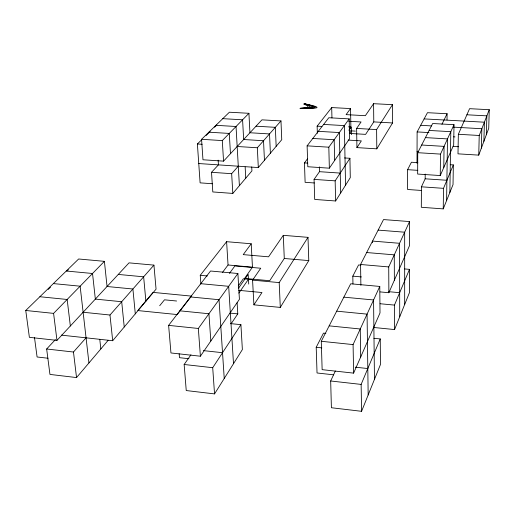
<?xml version="1.0" encoding="UTF-8"?>
<svg xmlns="http://www.w3.org/2000/svg" width="515" height="515" viewBox="0 0 515 515"><rect width="100%" height="100%" fill="white"/><g stroke="black" fill="none" stroke-linecap="round" stroke-linejoin="round"><path stroke-width="0.77" d="M417.852 162.643L411.434 162.231L407.603 169.673L407.59 189.488L421.618 190.473M404.674 268.939L409.477 269.358L409.438 292.668L394.554 329.561L373.999 327.508M360.886 285.329L360.564 264.485L383.533 219.57L409.547 221.566L409.509 245.661L388.877 292.72L380.102 291.908M417.002 163.294L417.124 131.911L427.469 112.688L447.097 113.731L447.014 119.976M417.742 152.691L417.652 174.051L440.254 175.551L453.676 144.94L454.005 124.694L432.664 123.51L417.742 152.691L440.512 154.101L454.005 124.694M425.203 174.089L425.171 178.808L421.431 186.816L421.315 207.275L443.235 208.884L453.026 184.628L453.348 164.916L450.232 164.716M440.254 175.551L440.512 154.101M443.235 208.884L443.505 188.342L453.348 164.916M443.782 167.504L444.059 146.369L421.663 145.024M446.608 200.528L447.49 138.902L425.454 137.608M449.872 192.449L450.799 131.679L429.124 130.443M458.35 134.28L457.996 153.843L478.744 155.124L488.729 128.325L489.25 109.701L469.577 108.678L458.35 134.28L479.233 135.484L489.25 109.701M478.744 155.124L479.233 135.484M481.358 148.108L481.853 128.737L453.445 127.141M483.888 141.316L484.396 122.197L424.128 118.901M486.347 134.724L486.862 115.856L466.899 114.787M335.342 371L330.675 380.984L331.402 407.738L361.575 411.311L380.476 364.459L380.25 338.934L373.903 338.284M361.575 411.311L361.137 384.415L380.25 338.934M394.554 329.561L394.458 305.099L409.477 269.358M353.618 373.124L380.012 312.933L379.774 286.437L350.696 283.784L321.283 341.284L322.139 369.654L353.618 373.124L353.084 344.599L379.774 286.437M388.877 292.72L388.728 266.931L409.547 221.566M441.947 124.289L447.097 113.731M333.681 374.83L317.034 372.982L316.21 347.277L323.491 333.121L325.841 333.36M352.955 283.971L352.814 276.149L358.582 264.935L360.957 265.141M229.452 273.368L234.917 265.927L260.732 268.238L252.569 280.134L253.901 304.835L280.295 307.416L308.781 260.603L307.996 237.351L283.302 235.329L268.56 256.818L243.228 254.622L251.204 243.762L226.6 241.69L200.251 275.306L200.876 283.984M348.552 121.257L361.06 121.958L356.618 128.428L356.934 147.612L376.8 148.835L392.552 122.95L392.475 104.667L373.587 103.689L365.36 115.682L346.099 114.633L350.541 108.581L331.699 107.577L317.137 126.162L317.349 133.295M190.943 354.816L184.151 364.485L186.243 390.55L214.543 393.904L242.372 349.563L240.911 324.662L230.63 323.613M319.345 166.873L319.48 171.682L314.073 179.394L314.697 199.434L335.632 200.979L350.29 177.617L349.93 158.292L344.509 157.944M280.295 307.416L279.194 282.593L307.996 237.351M376.8 148.835L376.613 129.58L392.475 104.667M214.543 393.904L212.708 367.704L240.911 324.662M253.901 304.835L261.968 292.533L238.76 290.331M283.302 235.329L284.28 258.478L269.706 280.72L244.574 278.409L252.459 267.169L251.204 243.762M335.632 200.979L335.149 180.849L349.93 158.292M356.934 147.612L361.337 140.891L348.134 140.093M373.587 103.689L373.781 121.901L365.611 134.37L349.653 133.437M231.113 323.8L237.782 313.873L237.119 302.781M200.393 356.213L239.417 299.318L237.898 273.504L210.551 271.012L168.617 325.371L170.954 352.962L200.393 356.213L198.333 328.467L237.898 273.504M329.355 168.18L349.569 138.715L349.196 118.875L328.789 117.742L307.114 145.842L307.803 166.744L329.355 168.18L328.821 147.187L349.196 118.875M238.844 293.106L248.462 279.246M349.627 133.494L351.436 130.887M238.548 288.155L248.191 274.392L248.726 284.087M349.099 130.34L351.372 127.102L351.507 134.66M349.112 129.477L350.876 126.96L350.541 108.581M238.303 285.915L243.325 278.776L253.605 279.722M222.493 272.409L228.048 264.987L226.6 241.69M314.408 182.973L305.118 182.323L304.455 162.894L307.584 158.71M159.695 305.723L164.491 299.814L176.6 301.011M138.271 309.953L153.058 292.385L191.438 296.112L177.205 314.568L137.763 310.558M61.349 335.13L112.695 340.724L156.058 289.16L153.94 265.122L129.027 262.856L56.972 340.383L29.387 337.338L25.75 310.481L78.641 258.987L104.397 261.337L107.049 286.501L132.902 289.005L135.297 313.847M198.758 163.545L258.318 167.562L281.75 139.7L280.971 120.928L261.935 119.847L223.555 161.144L202.974 159.772L201.571 139.301L229.394 112.219L248.925 113.3L249.936 132.754L269.519 133.926L270.394 153.2M55.388 339.636L46.653 349.003L49.949 374.418L76.535 377.566L108.079 340.396M218.135 160.159L218.437 164.871L211.511 172.3L212.804 191.947L232.819 193.421L251.925 170.903L251.719 166.957M112.695 340.724L109.978 315.019L153.94 265.122M258.318 167.562L257.333 147.76L280.971 120.928M76.535 377.566L73.471 352.022L86.063 337.821M232.819 193.421L231.653 173.69L238.291 166.21M56.972 340.383L53.586 313.384L104.397 261.337M223.555 161.144L222.287 140.589L248.925 113.3M48.198 289.43L50.496 287.19M67.285 270.826L68.386 269.751M212.624 183.758L200.103 182.857L197.387 143.981L201.726 139.745M206.148 135.439L210.139 131.55M214.594 127.205L216.802 125.055M300.47 108.214L301.59 108.105A54.378 17.542 -1.8 0 1 304.172 107.873L307.12 107.526L307.97 106.38A7.571 2.33 -2 0 0 307.77 105.833L303.979 104.133M300.393 108.298C306.135 108.839 315.65 106.805 304.05 104.049M300.174 108.556C311.749 108.066 325.126 108.465 304.268 103.805M373.781 121.901L392.552 122.95M420.678 125.306L431.564 125.911M222.77 118.662L242.584 119.795L243.659 139.514L263.519 140.73L264.453 160.268M323.632 124.424L344.348 125.602L345.565 185.155M348.533 126.825L350.876 126.96M317.137 126.162L321.856 126.433M356.618 128.428L376.613 129.58M417.124 131.911L428.963 132.593M349.099 130.752L355.337 131.113M453.631 136.829L454.99 136.906M256.026 126.201L275.332 127.327L276.162 146.344M215.933 125.319L236.037 126.503L239.391 185.677M318.309 131.325L339.346 132.561L340.679 192.938M453.136 146.415L458.588 146.743M208.871 132.194L229.278 133.43L230.475 153.695M312.805 138.458L334.171 139.745L334.666 160.442M417.047 151.32L418.618 151.416M201.571 139.301L222.287 140.589M307.114 145.842L328.821 147.187M197.387 143.981L202.138 144.284M237.17 146.492L257.333 147.76M304.455 162.894L307.571 163.101M407.603 169.673L417.807 170.343M319.48 171.682L340.241 173.085M425.171 178.808L446.898 180.269M211.511 172.3L231.653 173.69M314.073 179.394L335.149 180.849M421.431 186.816L443.505 188.342M378.145 230.108L404.668 232.207L404.674 304.468M366.674 252.537L394.271 254.854L394.368 280.199M360.564 264.485L388.728 266.931M284.28 258.478L308.781 260.603M228.048 264.987L252.459 267.169M352.814 276.149L361.408 276.916M388.728 291.683L399.672 292.694M200.251 275.306L207.345 275.963M252.569 280.134L279.194 282.593M118.27 274.431L143.64 276.812L145.893 301.249M66.281 271.019L92.533 273.491L95.346 299.093L121.695 301.726L124.237 326.999M200.773 283.688L228.679 286.314L233.501 363.693M343.853 297.161L373.568 299.962L374.463 379.368M380.109 303.734L394.458 305.099M53.373 283.591L80.128 286.192L88.947 362.94M190.544 296.943L219.03 299.717L224.237 378.461M336.688 311.169L367.066 314.131L368.167 394.973M229.935 313.088L237.782 313.873M39.874 296.73L67.162 299.479L70.349 325.995M179.838 310.822L208.929 313.751L210.835 340.988M329.175 325.86L360.249 328.988L360.7 356.985M83.127 312.245L109.978 315.019M25.75 310.481L53.586 313.384M168.617 325.371L198.333 328.467M321.283 341.284L353.084 344.599M316.21 347.277L321.811 347.87M203.354 350.612L222.532 352.704M355.26 367.176L367.807 368.547M188.96 358.736L179.484 357.68L179.162 353.766M46.653 349.003L73.471 352.022M184.151 364.485L212.708 367.704M330.675 380.984L361.137 384.415M48.017 358.24L37.086 356.985L34.492 337.557M304.339 103.721C316.487 106.302 324.836 108.543 305.665 108.337A66.467 21.688 -1.9 0 0 300.103 108.646M304.198 103.888C314.202 105.852 317.568 108.652 304.597 108.208A58.092 18.817 -1.8 0 0 300.251 108.472M304.12 103.972C312.766 105.478 314.459 108.678 304.301 108.137A70.31 22.995 -1.8 0 0 300.322 108.388M99.781 339.379L100.831 348.938M245.146 166.969L245.758 178.171M331.699 107.577L331.956 117.929M372.551 242.687L372.532 241.084L399.576 243.292L399.717 316.757"/></g></svg>
